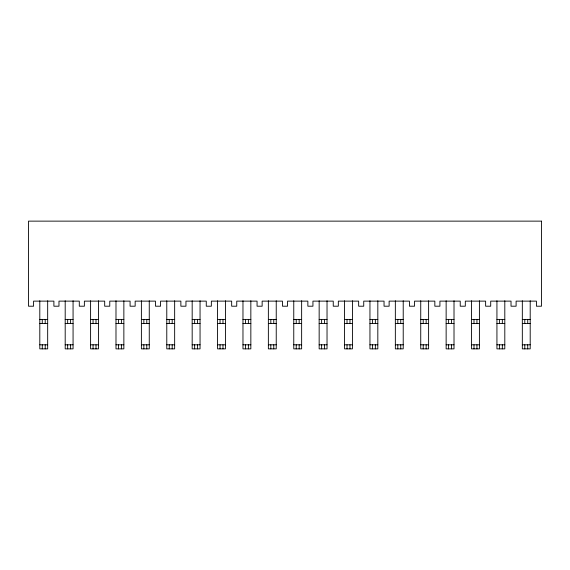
<?xml version="1.0" encoding="UTF-8"?>
<svg xmlns="http://www.w3.org/2000/svg" width="570" height="570" viewBox="0 0 570 570"><rect width="100%" height="100%" fill="white"/><g stroke="black" fill="none" stroke-linecap="round" stroke-linejoin="round"><path stroke-width="0.85" d="M39.8 319.414L47.673 319.414M65.194 319.414L73.067 319.414M90.594 319.414L98.468 319.414M115.988 319.414L123.861 319.414M141.388 319.414L149.262 319.414M166.782 319.414L174.655 319.414M192.176 319.414L200.049 319.414M217.576 319.414L225.449 319.414M242.97 319.414L250.843 319.414M268.363 319.414L276.236 319.414M293.764 319.414L301.637 319.414M319.157 319.414L327.03 319.414M344.551 319.414L352.424 319.414M369.951 319.414L377.825 319.414M395.345 319.414L403.218 319.414M420.738 319.414L428.611 319.414M446.139 319.414L454.012 319.414M471.532 319.414L479.406 319.414M496.933 319.414L504.806 319.414M522.327 319.414L530.2 319.414M39.8 323.475L47.673 323.475M65.194 323.475L73.067 323.475M90.594 323.475L98.468 323.475M115.988 323.475L123.861 323.475M141.388 323.475L149.262 323.475M166.782 323.475L174.655 323.475M192.176 323.475L200.049 323.475M217.576 323.475L225.449 323.475M242.97 323.475L250.843 323.475M268.363 323.475L276.236 323.475M293.764 323.475L301.637 323.475M319.157 323.475L327.03 323.475M344.551 323.475L352.424 323.475M369.951 323.475L377.825 323.475M395.345 323.475L403.218 323.475M420.738 323.475L428.611 323.475M446.139 323.475L454.012 323.475M471.532 323.475L479.406 323.475M496.933 323.475L504.806 323.475M522.327 323.475L530.2 323.475M39.8 344.807L47.673 344.807M65.194 344.807L73.067 344.807M90.594 344.807L98.468 344.807M115.988 344.807L123.861 344.807M141.388 344.807L149.262 344.807M166.782 344.807L174.655 344.807M192.176 344.807L200.049 344.807M217.576 344.807L225.449 344.807M242.97 344.807L250.843 344.807M268.363 344.807L276.236 344.807M293.764 344.807L301.637 344.807M319.157 344.807L327.03 344.807M344.551 344.807L352.424 344.807M369.951 344.807L377.825 344.807M395.345 344.807L403.218 344.807M420.738 344.807L428.611 344.807M446.139 344.807L454.012 344.807M471.532 344.807L479.406 344.807M496.933 344.807L504.806 344.807M522.327 344.807L530.2 344.807M530.2 300.753L530.2 348.868L522.327 348.868L522.327 300.753M527.735 319.414L527.735 323.475M527.735 344.807L527.735 348.868M524.792 319.414L524.792 323.475M524.792 344.807L524.792 348.868M504.806 300.753L504.806 348.868L496.933 348.868L496.933 300.753M502.334 319.414L502.334 323.475M502.334 344.807L502.334 348.868M499.398 319.414L499.398 323.475M499.398 344.807L499.398 348.868M479.406 300.753L479.406 348.868L471.532 348.868L471.532 300.753M476.94 319.414L476.94 323.475M476.94 344.807L476.94 348.868M473.998 319.414L473.998 323.475M473.998 344.807L473.998 348.868M454.012 300.753L454.012 348.868L446.139 348.868L446.139 300.753M451.547 319.414L451.547 323.475M451.547 344.807L451.547 348.868M448.604 319.414L448.604 323.475M448.604 344.807L448.604 348.868M428.611 300.753L428.611 348.868L420.738 348.868L420.738 300.753M426.146 319.414L426.146 323.475M426.146 344.807L426.146 348.868M423.211 319.414L423.211 323.475M423.211 344.807L423.211 348.868M403.218 300.753L403.218 348.868L395.345 348.868L395.345 300.753M400.753 319.414L400.753 323.475M400.753 344.807L400.753 348.868M397.81 319.414L397.81 323.475M397.81 344.807L397.81 348.868M377.825 300.753L377.825 348.868L369.951 348.868L369.951 300.753M375.359 319.414L375.359 323.475M375.359 344.807L375.359 348.868M372.417 319.414L372.417 323.475M372.417 344.807L372.417 348.868M352.424 300.753L352.424 348.868L344.551 348.868L344.551 300.753M349.959 319.414L349.959 323.475M349.959 344.807L349.959 348.868M347.023 319.414L347.023 323.475M347.023 344.807L347.023 348.868M327.03 300.753L327.03 348.868L319.157 348.868L319.157 300.753M324.565 319.414L324.565 323.475M324.565 344.807L324.565 348.868M321.623 319.414L321.623 323.475M321.623 344.807L321.623 348.868M301.637 300.753L301.637 348.868L293.764 348.868L293.764 300.753M299.172 319.414L299.172 323.475M299.172 344.807L299.172 348.868M296.229 319.414L296.229 323.475M296.229 344.807L296.229 348.868M276.236 300.753L276.236 348.868L268.363 348.868L268.363 300.753M273.771 319.414L273.771 323.475M273.771 344.807L273.771 348.868M270.828 319.414L270.828 323.475M270.828 344.807L270.828 348.868M250.843 300.753L250.843 348.868L242.97 348.868L242.97 300.753M248.378 319.414L248.378 323.475M248.378 344.807L248.378 348.868M245.435 319.414L245.435 323.475M245.435 344.807L245.435 348.868M225.449 300.753L225.449 348.868L217.576 348.868L217.576 300.753M222.977 319.414L222.977 323.475M222.977 344.807L222.977 348.868M220.041 319.414L220.041 323.475M220.041 344.807L220.041 348.868M200.049 300.753L200.049 348.868L192.176 348.868L192.176 300.753M197.583 319.414L197.583 323.475M197.583 344.807L197.583 348.868M194.641 319.414L194.641 323.475M194.641 344.807L194.641 348.868M174.655 300.753L174.655 348.868L166.782 348.868L166.782 300.753M172.19 319.414L172.19 323.475M172.19 344.807L172.19 348.868M169.247 319.414L169.247 323.475M169.247 344.807L169.247 348.868M149.262 300.753L149.262 348.868L141.388 348.868L141.388 300.753M146.789 319.414L146.789 323.475M146.789 344.807L146.789 348.868M143.854 319.414L143.854 323.475M143.854 344.807L143.854 348.868M123.861 300.753L123.861 348.868L115.988 348.868L115.988 300.753M121.396 319.414L121.396 323.475M121.396 344.807L121.396 348.868M118.453 319.414L118.453 323.475M118.453 344.807L118.453 348.868M98.468 300.753L98.468 348.868L90.594 348.868L90.594 300.753M96.002 319.414L96.002 323.475M96.002 344.807L96.002 348.868M93.06 319.414L93.06 323.475M93.06 344.807L93.06 348.868M73.067 300.753L73.067 348.868L65.194 348.868L65.194 300.753M70.602 319.414L70.602 323.475M70.602 344.807L70.602 348.868M67.666 319.414L67.666 323.475M67.666 344.807L67.666 348.868M47.673 300.753L47.673 348.868L39.8 348.868L39.8 300.753M45.208 319.414L45.208 323.475M45.208 344.807L45.208 348.868M42.266 319.414L42.266 323.475M42.266 344.807L42.266 348.868M541.5 221.132L28.5 221.132L28.5 306.204L33.58 306.204L33.58 301.124L53.894 301.124L53.894 306.204L58.974 306.204L58.974 301.124L79.294 301.124L79.294 306.204L84.374 306.204L84.374 301.124L104.688 301.124L104.688 306.204L109.768 306.204L109.768 301.124L130.081 301.124L130.081 306.204L135.161 306.204L135.161 301.124L155.482 301.124L155.482 306.204L160.562 306.204L160.562 301.124L180.875 301.124L180.875 306.204L185.955 306.204L185.955 301.124L206.269 301.124L206.269 306.204L211.349 306.204L211.349 301.124L231.669 301.124L231.669 306.204L236.749 306.204L236.749 301.124L257.063 301.124L257.063 306.204L262.143 306.204L262.143 301.124L282.464 301.124L282.464 306.204L287.536 306.204L287.536 301.124L307.857 301.124L307.857 306.204L312.937 306.204L312.937 301.124L333.251 301.124L333.251 306.204L338.331 306.204L338.331 301.124L358.651 301.124L358.651 306.204L363.731 306.204L363.731 301.124L384.045 301.124L384.045 306.204L389.125 306.204L389.125 301.124L409.438 301.124L409.438 306.204L414.518 306.204L414.518 301.124L434.839 301.124L434.839 306.204L439.919 306.204L439.919 301.124L460.232 301.124L460.232 306.204L465.312 306.204L465.312 301.124L485.626 301.124L485.626 306.204L490.706 306.204L490.706 301.124L511.026 301.124L511.026 306.204L516.106 306.204L516.106 301.124L536.42 301.124L536.42 306.204L541.5 306.204L541.5 221.132"/></g></svg>
